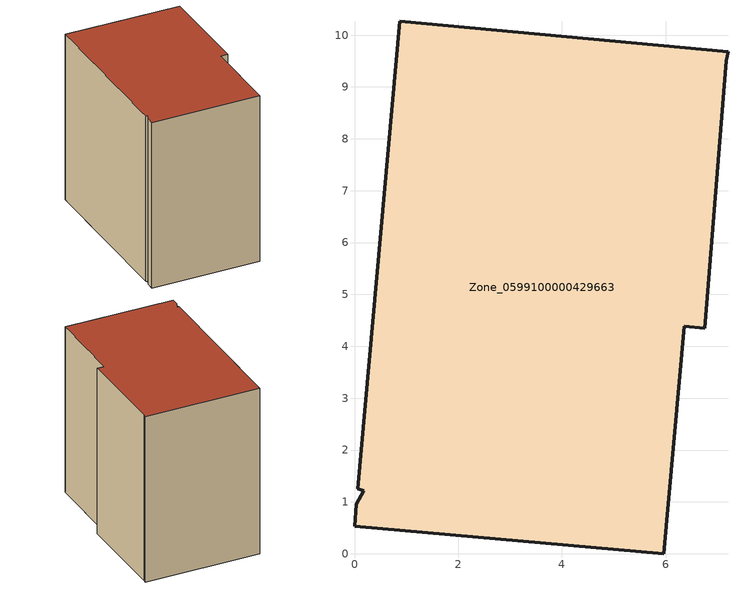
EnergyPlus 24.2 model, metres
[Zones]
Zone_0599100000429663
 floor ground (C_G): 0.07,1.25 0.87,10.27 7.2,9.68 7.17,9.5 6.76,4.35 6.36,4.39 5.96,0 0,0.53 0.04,0.95 0.18,1.21 z0
 wall outside (C_F): 0,0.53 5.96,0 6.36,4.39 6.76,4.35 7.17,9.5 7.2,9.68 0.87,10.27 0.07,1.25 0.18,1.21 0.04,0.95 0,0.53 z0:9.52
 roof outside (C_R): 0.18,1.21 0.04,0.95 0,0.53 5.96,0 6.36,4.39 6.76,4.35 7.17,9.5 7.2,9.68 0.87,10.27 0.07,1.25 z9.52
[BUILDING]
Pand.0599100000429663: North Axis=0; Terrain=City; Loads Convergence Tolerance Value=0.04; Temperature Convergence Tolerance Value=0.4; Solar Distribution=FullExterior; Maximum Number of Warmup Days=25; Minimum Number of Warmup Days=1
[Site:Location]
Rotterdam.The.Hague.AP_ZH_NLD Design_Conditions: Latitude=51.96; Longitude=4.45; Time Zone=1; Elevation=-4.5
[SITE:GROUNDTEMPERATURE:BUILDINGSURFACE]
18, 18, 18, 18, 18, 18, 18, 18, 18, 18, 18, 18
[MATERIAL] Thermal Absorptance=0.9; Solar Absorptance=0.7; Visible Absorptance=0.7
Name | Roughness | Thickness | Conductivity | Density | Specific Heat
G.TC.2006-2014 | MediumSmooth | 0.15 | 0.06 | 540 | 1210
F.TC.2006-2014 | Rough | 0.3 | 0.12 | 1920 | 840
R.TC.2006-2014 | MediumRough | 0.2 | 0.08 | 1500 | 1000
[CONSTRUCTION]
C_G: G.TC.2006-2014
C_F: F.TC.2006-2014
C_R: R.TC.2006-2014
[ZONE]
Zone_0599100000429663: Type=1; Multiplier=1; Ceiling Height=Autocalculate; Volume=Autocalculate; Floor Area=autocalculate; Part of Total Floor Area=Yes
[ZONEINFILTRATION:DESIGNFLOWRATE]
Infil_Zone_0599100000429663: Zone or ZoneList or Space or SpaceList=Zone_0599100000429663; Schedule=AlwaysOn; Design Flow Rate Calculation Method=Flow/Area; Flow Rate per Floor Area=0.0015; Constant Term Coefficient=1; Temperature Term Coefficient=0; Velocity Term Coefficient=0; Velocity Squared Term Coefficient=0
[HVACTEMPLATE:ZONE:IDEALLOADSAIRSYSTEM]
Zone_0599100000429663: Maximum Heating Supply Air Temperature=50; Minimum Cooling Supply Air Temperature=13; Maximum Heating Supply Air Humidity Ratio=0.0156; Minimum Cooling Supply Air Humidity Ratio=0.0077; Heating Limit=NoLimit; Cooling Limit=NoLimit; Dehumidification Control Type=ConstantSensibleHeatRatio; Cooling Sensible Heat Ratio=0.7; Dehumidification Setpoint=60; Humidification Control Type=None; Humidification Setpoint=30; Outdoor Air Method=None; Outdoor Air Flow Rate per Person=0.00944; Outdoor Air Flow Rate per Zone Floor Area=0; Outdoor Air Flow Rate per Zone=0; Demand Controlled Ventilation Type=None; Outdoor Air Economizer Type=NoEconomizer; Heat Recovery Type=None; Sensible Heat Recovery Effectiveness=0.7; Latent Heat Recovery Effectiveness=0.65
[ZONECONTROL:THERMOSTAT]
ThermostatControl_Zone_0599100000429663: Zone or ZoneList=Zone_0599100000429663; Control Type Schedule=DualSetpointControlType; Control 1=Thermostat_Zone_0599100000429663; Temperature Difference Between Cutout And Setpoint=0
[THERMOSTATSETPOINT:DUALSETPOINT]
Thermostat_Zone_0599100000429663: Heating Setpoint Temperature Schedule=HeatingSetpoint_Zone_0599100000429663; Cooling Setpoint Temperature Schedule=CoolingSetpoint_Zone_0599100000429663
[SCHEDULE:COMPACT]
HeatingSetpoint_Zone_0599100000429663: Through: 12/31, For: AllDays, Until: 24:00, 21
CoolingSetpoint_Zone_0599100000429663: Through: 12/31, For: AllDays, Until: 24:00, 24
DualSetpointControlType: Through: 12/31, For: AllDays, Until: 24:00, 4
AlwaysOn: Through: 12/31, For: AllDays, Until: 24:00, 1
